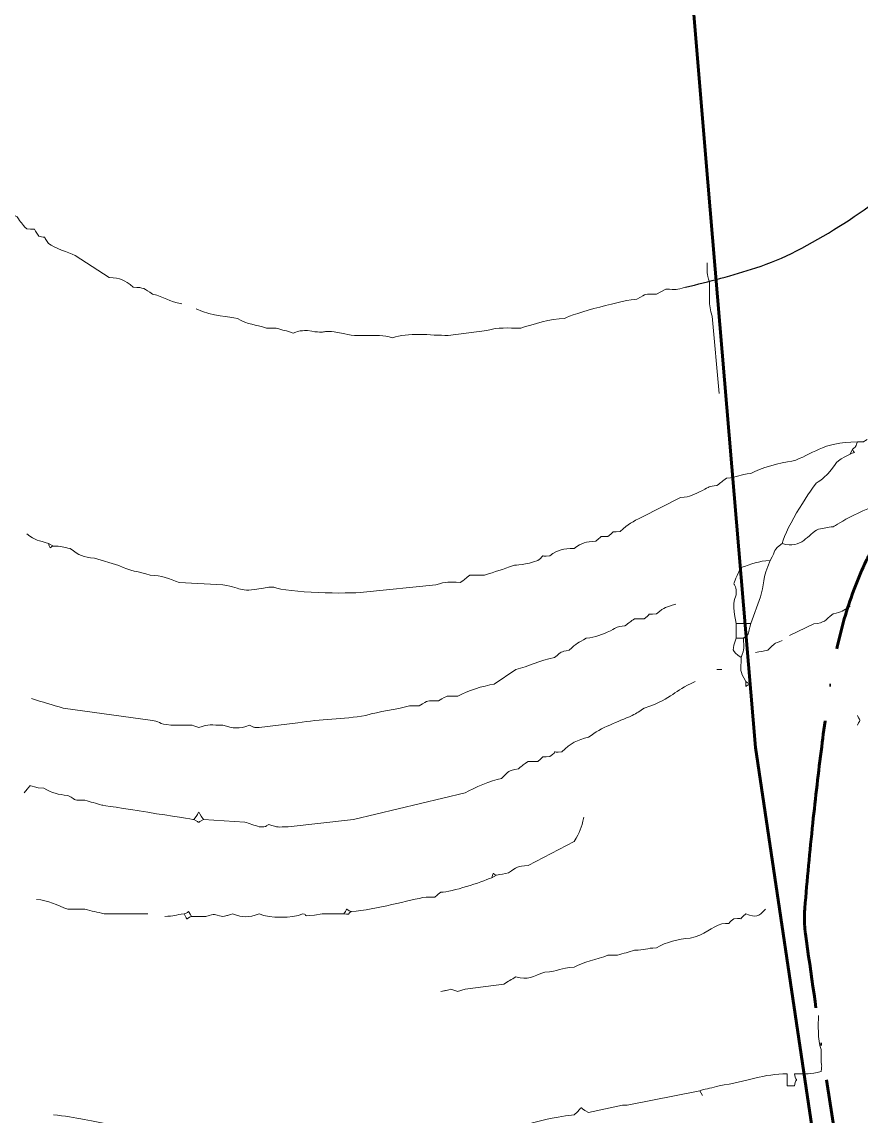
# Model space of a CAD drawing. Header units: centimetres. Extents: x -1591 to 2988, y -2086 to 1278.
# Drawn here: x 2127.1 to 2266.6, y -1050.8 to -868.9 of the extents above; entities that cross this region are included whole.
import ezdxf

# ---------------------------------------------------------------- set-up
doc = ezdxf.new("R2010")
doc.units = ezdxf.units.CM
doc.header["$MEASUREMENT"] = 0
doc.linetypes.add('ACAD_ISO04W100', pattern=[30, 24, -3, 0, -3])
doc.layers.add('layer 1', color=7, linetype='Continuous')
doc.layers.add('Lines', color=10, linetype='Continuous')

msp = doc.modelspace()

# ---------------------------------------------------------------- linework, layer by layer
at = {"layer": 'layer 1', "lineweight": 30}
msp.add_lwpolyline([(2237.388, -912.995, 0.0242041), (2249.095, -909.798, 0.0403104), (2255.826, -906.988, 0.0431126), (2269.554, -898.338, -0.0835723), (2277.01, -894.44, -0.0180202), (2288.204, -891.235, -0.0094333), (2309.887, -886.296, -0.0036583), (2326.077, -883.051, -0.0326669), (2327.913, -882.82, -0.0192048), (2329.292, -882.79, -0.0011839), (2351.651, -883.222, -0.0047778), (2358.782, -883.445, -0.0027058), (2371.365, -884.027)], format="xyb", dxfattribs=at)
at = {"layer": 'layer 1', "lineweight": 20}
for points, knots in [([(2153.702, -915.811), (2151.581, -915.41), (2150.79, -914.605), (2148.874, -914.202), (2148.874, -914.202), (2147.472, -913.172), (2147.444, -913.132), (2145.655, -912.995), (2145.655, -912.995), (2144.16, -911.814), (2143.551, -911.533), (2141.632, -911.385), (2141.632, -911.385), (2141.632, -911.385), (2135.999, -907.764), (2135.999, -907.764), (2135.999, -907.764), (2134.866, -907.197), (2132.595, -906.565), (2131.573, -905.753), (2131.573, -905.753), (2130.371, -904.095), (2131.469, -905.014), (2129.964, -904.546), (2129.964, -904.546), (2128.724, -902.892), (2129.972, -903.542), (2127.952, -903.339), (2127.952, -903.339), (2127.081, -902.393), (2127.002, -902.303), (2126.343, -901.327), (2126.343, -901.327), (2124.437, -900.399), (2123.658, -899.687), (2121.917, -898.511), (2121.917, -898.511), (2121.917, -898.511), (2116.687, -893.683), (2116.687, -893.683), (2116.687, -893.683), (2114.071, -891.524), (2110.32, -889.04), (2108.238, -885.636)], [0, 0, 0, 0, 0.0833333, 0.0833333, 0.0833333, 0.0833333, 0.1666667, 0.1666667, 0.1666667, 0.1666667, 0.25, 0.25, 0.25, 0.25, 0.3333333, 0.3333333, 0.3333333, 0.3333333, 0.4166667, 0.4166667, 0.4166667, 0.4166667, 0.5, 0.5, 0.5, 0.5, 0.5833333, 0.5833333, 0.5833333, 0.5833333, 0.6666667, 0.6666667, 0.6666667, 0.6666667, 0.75, 0.75, 0.75, 0.75, 0.8333333, 0.8333333, 0.8333333, 0.8333333, 1, 1, 1, 1]), ([(2243.021, -930.698), (2243.021, -930.698), (2241.814, -917.823), (2241.814, -917.823), (2241.814, -917.823), (2241.194, -915.912), (2241.411, -914.323), (2241.411, -912.19), (2241.411, -912.19), (2240.895, -910.599), (2241.009, -910.724), (2241.009, -908.971)], [0, 0, 0, 0, 0.25, 0.25, 0.25, 0.25, 0.5, 0.5, 0.5, 0.5, 1, 1, 1, 1]), ([(2156.116, -916.616), (2158.932, -917.954), (2161.581, -917.8), (2162.956, -918.225), (2162.956, -918.225), (2164.761, -919.267), (2165.872, -919.215), (2167.784, -919.835), (2167.784, -919.835), (2167.784, -919.835), (2169.393, -919.835), (2169.393, -919.835), (2169.393, -919.835), (2170.597, -920.225), (2171.034, -920.183), (2172.209, -920.639), (2172.209, -920.639), (2173.63, -920.179), (2173.041, -920.271), (2174.623, -920.237), (2174.623, -920.237), (2178.593, -920.885), (2176.252, -919.961), (2180.256, -920.639), (2180.256, -920.639), (2183.122, -921.568), (2185.839, -920.515), (2188.705, -921.444), (2188.705, -921.444), (2191.238, -920.461), (2195.093, -921.042), (2197.959, -921.042), (2197.959, -921.042), (2197.959, -921.042), (2204.396, -920.237), (2204.396, -920.237), (2204.396, -920.237), (2206.307, -919.617), (2207.895, -919.835), (2210.029, -919.835), (2210.029, -919.835), (2212.05, -919.179), (2215.059, -918.273), (2217.271, -918.225), (2217.271, -918.225), (2218.691, -917.406), (2227.512, -915.046), (2229.341, -915.007), (2229.341, -915.007), (2231.12, -913.98), (2230.41, -914.202), (2232.56, -914.202), (2232.56, -914.202), (2232.56, -914.202), (2234.132, -913.326), (2234.132, -913.326), (2234.132, -913.326), (2235.921, -913.397), (2235.797, -913.511), (2237.388, -912.995)], [0, 0, 0, 0, 0.0625, 0.0625, 0.0625, 0.0625, 0.125, 0.125, 0.125, 0.125, 0.1875, 0.1875, 0.1875, 0.1875, 0.25, 0.25, 0.25, 0.25, 0.3125, 0.3125, 0.3125, 0.3125, 0.375, 0.375, 0.375, 0.375, 0.4375, 0.4375, 0.4375, 0.4375, 0.5, 0.5, 0.5, 0.5, 0.5625, 0.5625, 0.5625, 0.5625, 0.625, 0.625, 0.625, 0.625, 0.6875, 0.6875, 0.6875, 0.6875, 0.75, 0.75, 0.75, 0.75, 0.8125, 0.8125, 0.8125, 0.8125, 0.875, 0.875, 0.875, 0.875, 1, 1, 1, 1]), ([(2127.952, -954.033), (2129.498, -955.168), (2129.866, -955.052), (2131.573, -955.642), (2131.573, -955.642), (2131.573, -955.642), (2132.378, -956.045), (2132.378, -956.045), (2132.378, -956.045), (2133.632, -956.072), (2134.061, -956.233), (2135.194, -956.447), (2135.194, -956.447), (2136.69, -957.627), (2137.299, -957.909), (2139.218, -958.056), (2139.218, -958.056), (2139.218, -958.056), (2143.241, -959.263), (2143.241, -959.263), (2143.241, -959.263), (2145.205, -960.271), (2146.431, -960.211), (2148.472, -960.873), (2148.472, -960.873), (2150.435, -960.916), (2151.569, -961.481), (2153.3, -962.08), (2153.3, -962.08), (2153.3, -962.08), (2160.542, -962.482), (2160.542, -962.482), (2160.542, -962.482), (2164.218, -963.063), (2162.956, -963.894), (2168.186, -962.884), (2168.186, -962.884), (2168.186, -962.884), (2168.991, -962.884), (2168.991, -962.884), (2168.991, -962.884), (2171.268, -963.768), (2181.478, -964.068), (2183.877, -963.689), (2183.877, -963.689), (2183.877, -963.689), (2195.947, -962.482), (2195.947, -962.482), (2195.947, -962.482), (2197.681, -961.92), (2198.074, -962.08), (2199.971, -962.08), (2199.971, -962.08), (2200.732, -961.592), (2200.851, -961.461), (2201.58, -960.873), (2201.58, -960.873), (2201.58, -960.873), (2203.994, -960.873), (2203.994, -960.873), (2203.994, -960.873), (2205.788, -960.291), (2207.023, -959.985), (2208.822, -959.263), (2208.822, -959.263), (2209.088, -959.212), (2211.001, -959.161), (2212.845, -958.459), (2212.845, -958.459), (2214.487, -957.263), (2212.762, -957.861), (2214.857, -957.654), (2214.857, -957.654), (2216.316, -956.615), (2217.015, -956.488), (2218.88, -956.447), (2218.88, -956.447), (2220.255, -955.468), (2220.761, -955.374), (2222.501, -955.24), (2222.501, -955.24), (2224.143, -954.044), (2222.418, -954.642), (2224.513, -954.435), (2224.513, -954.435), (2226.155, -953.239), (2224.43, -953.837), (2226.525, -953.631), (2226.525, -953.631), (2227.965, -952.301), (2228.549, -952.071), (2230.146, -951.217), (2230.146, -951.217), (2230.146, -951.217), (2236.583, -947.998), (2236.583, -947.998), (2236.583, -947.998), (2238.262, -947.869), (2238.769, -947.458), (2240.204, -946.791), (2240.204, -946.791), (2241.468, -946.142), (2241.161, -946.13), (2242.618, -945.986), (2242.618, -945.986), (2243.341, -945.415), (2243.492, -945.271), (2244.228, -944.779), (2244.228, -944.779), (2246.062, -944.638), (2246.416, -944.115), (2248.251, -943.975), (2248.251, -943.975), (2249.77, -943.098), (2253.288, -942.101), (2255.091, -941.963), (2255.091, -941.963), (2258.572, -940.855), (2259.983, -938.744), (2265.954, -938.744), (2265.954, -938.744), (2267.389, -938.744), (2266.635, -938.788), (2267.563, -938.342)], [0, 0, 0, 0, 0.03125, 0.03125, 0.03125, 0.03125, 0.0625, 0.0625, 0.0625, 0.0625, 0.09375, 0.09375, 0.09375, 0.09375, 0.125, 0.125, 0.125, 0.125, 0.15625, 0.15625, 0.15625, 0.15625, 0.1875, 0.1875, 0.1875, 0.1875, 0.21875, 0.21875, 0.21875, 0.21875, 0.25, 0.25, 0.25, 0.25, 0.28125, 0.28125, 0.28125, 0.28125, 0.3125, 0.3125, 0.3125, 0.3125, 0.34375, 0.34375, 0.34375, 0.34375, 0.375, 0.375, 0.375, 0.375, 0.40625, 0.40625, 0.40625, 0.40625, 0.4375, 0.4375, 0.4375, 0.4375, 0.46875, 0.46875, 0.46875, 0.46875, 0.5, 0.5, 0.5, 0.5, 0.53125, 0.53125, 0.53125, 0.53125, 0.5625, 0.5625, 0.5625, 0.5625, 0.59375, 0.59375, 0.59375, 0.59375, 0.625, 0.625, 0.625, 0.625, 0.65625, 0.65625, 0.65625, 0.65625, 0.6875, 0.6875, 0.6875, 0.6875, 0.71875, 0.71875, 0.71875, 0.71875, 0.75, 0.75, 0.75, 0.75, 0.78125, 0.78125, 0.78125, 0.78125, 0.8125, 0.8125, 0.8125, 0.8125, 0.84375, 0.84375, 0.84375, 0.84375, 0.875, 0.875, 0.875, 0.875, 0.90625, 0.90625, 0.90625, 0.90625, 0.9375, 0.9375, 0.9375, 0.9375, 1, 1, 1, 1]), ([(2265.149, -939.951), (2265.149, -939.951), (2264.747, -940.756), (2264.747, -940.756), (2264.747, -940.756), (2265.938, -940.306), (2265.331, -940.697), (2265.149, -939.951), (2265.149, -939.951), (2265.676, -939.522), (2265.566, -939.813), (2265.954, -938.744)], [0, 0, 0, 0, 0.25, 0.25, 0.25, 0.25, 0.5, 0.5, 0.5, 0.5, 1, 1, 1, 1]), ([(2251.47, -958.459), (2250.183, -961.273), (2250.436, -962.633), (2249.86, -964.494), (2249.86, -964.494), (2249.86, -964.494), (2248.251, -968.92), (2248.251, -968.92), (2248.251, -968.92), (2248.251, -968.92), (2245.837, -968.92), (2245.837, -968.92), (2245.837, -968.92), (2244.875, -964.334), (2245.849, -965.179), (2245.837, -963.689), (2245.837, -963.689), (2245.819, -961.409), (2244.61, -963.842), (2246.579, -959.634), (2246.579, -959.634), (2248.372, -959.067), (2249.506, -958.502), (2251.47, -958.459), (2251.47, -958.459), (2252.558, -956.572), (2251.785, -956.794), (2253.481, -955.642), (2253.481, -955.642), (2253.997, -952.913), (2258.723, -945.997), (2259.114, -945.584), (2259.114, -945.584), (2260.094, -944.928), (2260.183, -944.845), (2261.126, -943.975), (2261.126, -943.975), (2262.717, -942.122), (2261.981, -942.071), (2264.747, -940.756)], [0, 0, 0, 0, 0.0909091, 0.0909091, 0.0909091, 0.0909091, 0.1818182, 0.1818182, 0.1818182, 0.1818182, 0.2727273, 0.2727273, 0.2727273, 0.2727273, 0.3636364, 0.3636364, 0.3636364, 0.3636364, 0.4545455, 0.4545455, 0.4545455, 0.4545455, 0.5454545, 0.5454545, 0.5454545, 0.5454546, 0.6363636, 0.6363636, 0.6363636, 0.6363636, 0.7272727, 0.7272727, 0.7272727, 0.7272727, 0.8181818, 0.8181818, 0.8181818, 0.8181818, 1, 1, 1, 1]), ([(2253.481, -955.642), (2256.717, -956.65), (2257.725, -954.007), (2259.516, -953.228), (2259.516, -953.228), (2260.411, -953.059), (2260.975, -952.899), (2261.93, -952.826), (2261.93, -952.826), (2262.49, -952.648), (2267.003, -949.216), (2272.391, -948.803), (2272.391, -948.803), (2275.21, -948.525), (2274.226, -947.086), (2277.219, -946.791)], [0, 0, 0, 0, 0.2, 0.2, 0.2, 0.2, 0.4, 0.4, 0.4, 0.4, 0.6, 0.6, 0.6, 0.6, 1, 1, 1, 1]), ([(2128.757, -981.392), (2130.518, -982.001), (2132.238, -982.434), (2133.987, -983.001), (2133.987, -983.001), (2133.987, -983.001), (2148.874, -985.013), (2148.874, -985.013), (2148.874, -985.013), (2150.513, -985.289), (2149.725, -985.818), (2152.897, -985.818), (2152.897, -985.818), (2152.897, -985.818), (2153.702, -985.818), (2153.702, -985.818), (2153.702, -985.818), (2155.401, -985.818), (2155.041, -985.647), (2156.518, -986.22), (2156.518, -986.22), (2158.136, -985.592), (2158.718, -985.818), (2160.542, -985.818), (2160.542, -985.818), (2162.277, -986.38), (2163.232, -986.491), (2164.967, -985.818), (2164.967, -985.818), (2166.13, -986.318), (2165.113, -986.105), (2166.577, -986.22), (2166.577, -986.22), (2166.577, -986.22), (2173.014, -985.415), (2173.014, -985.415), (2173.014, -985.415), (2176.72, -984.788), (2180.536, -984.842), (2184.279, -984.208), (2184.279, -984.208), (2186.564, -983.468), (2189.237, -983.339), (2191.522, -982.599), (2191.522, -982.599), (2191.522, -982.599), (2193.131, -982.599), (2193.131, -982.599), (2193.131, -982.599), (2194.909, -981.572), (2194.199, -981.794), (2196.35, -981.794), (2196.35, -981.794), (2198.128, -980.768), (2197.418, -980.99), (2199.568, -980.99), (2199.568, -980.99), (2201.197, -980.049), (2203.722, -979.333), (2205.603, -978.978), (2205.603, -978.978), (2205.603, -978.978), (2209.224, -976.564), (2209.224, -976.564), (2209.224, -976.564), (2211.385, -976.108), (2213.001, -975.055), (2215.662, -974.552), (2215.662, -974.552), (2216.979, -973.512), (2216.432, -973.691), (2218.076, -973.345), (2218.076, -973.345), (2219.384, -972.137), (2219.508, -972.162), (2220.892, -971.334), (2220.892, -971.334), (2222.577, -971.204), (2223.475, -970.796), (2224.915, -970.127), (2224.915, -970.127), (2226.179, -969.478), (2225.872, -969.465), (2227.329, -969.322), (2227.329, -969.322), (2228.053, -968.75), (2228.203, -968.607), (2228.939, -968.115), (2228.939, -968.115), (2228.939, -968.115), (2230.548, -968.115), (2230.548, -968.115), (2230.548, -968.115), (2232.19, -966.919), (2230.465, -967.517), (2232.56, -967.31), (2232.56, -967.31), (2234.181, -966.03), (2233.972, -966.326), (2235.778, -965.701)], [0, 0, 0, 0, 0.0384615, 0.0384615, 0.0384615, 0.0384615, 0.0769231, 0.0769231, 0.0769231, 0.0769231, 0.1153846, 0.1153846, 0.1153846, 0.1153846, 0.1538462, 0.1538462, 0.1538462, 0.1538462, 0.1923077, 0.1923077, 0.1923077, 0.1923077, 0.2307692, 0.2307692, 0.2307692, 0.2307692, 0.2692308, 0.2692308, 0.2692308, 0.2692308, 0.3076923, 0.3076923, 0.3076923, 0.3076923, 0.3461538, 0.3461538, 0.3461538, 0.3461539, 0.3846154, 0.3846154, 0.3846154, 0.3846154, 0.4230769, 0.4230769, 0.4230769, 0.4230769, 0.4615385, 0.4615385, 0.4615385, 0.4615385, 0.5, 0.5, 0.5, 0.5, 0.5384615, 0.5384615, 0.5384615, 0.5384615, 0.5769231, 0.5769231, 0.5769231, 0.5769231, 0.6153846, 0.6153846, 0.6153846, 0.6153846, 0.6538462, 0.6538462, 0.6538462, 0.6538462, 0.6923077, 0.6923077, 0.6923077, 0.6923077, 0.7307692, 0.7307692, 0.7307692, 0.7307692, 0.7692308, 0.7692308, 0.7692308, 0.7692308, 0.8076923, 0.8076923, 0.8076923, 0.8076923, 0.8461538, 0.8461538, 0.8461538, 0.8461539, 0.8846154, 0.8846154, 0.8846154, 0.8846154, 0.9230769, 0.9230769, 0.9230769, 0.9230769, 1, 1, 1, 1]), ([(2254.688, -970.931), (2254.688, -970.931), (2258.746, -968.988), (2258.746, -968.988), (2258.746, -968.988), (2260.583, -968.735), (2260.441, -968.518), (2261.93, -967.31), (2261.93, -967.31), (2263.398, -967.001), (2263.473, -966.784), (2264.747, -966.103)], [0, 0, 0, 0, 0.25, 0.25, 0.25, 0.25, 0.5, 0.5, 0.5, 0.5, 1, 1, 1, 1]), ([(2248.251, -968.92), (2247.613, -970.886), (2248.306, -970.249), (2247.044, -971.334), (2247.044, -971.334), (2247.044, -971.334), (2245.837, -971.334), (2245.837, -971.334), (2245.837, -971.334), (2245.837, -971.334), (2245.837, -968.92), (2245.837, -968.92)], [0, 0, 0, 0, 0.25, 0.25, 0.25, 0.25, 0.5, 0.5, 0.5, 0.5, 1, 1, 1, 1]), ([(2247.446, -978.576), (2247.446, -978.576), (2247.446, -979.38), (2247.446, -979.38), (2247.446, -979.38), (2248.287, -978.745), (2248.287, -979.21), (2247.446, -978.576), (2247.446, -978.576), (2246.308, -976.604), (2246.642, -976.903), (2246.642, -974.552), (2246.642, -974.552), (2244.926, -973.388), (2245.173, -973.379), (2245.837, -971.334)], [0, 0, 0, 0, 0.2, 0.2, 0.2, 0.2, 0.4, 0.4, 0.4, 0.4, 0.6, 0.6, 0.6, 0.6, 1, 1, 1, 1]), ([(2249.056, -973.748), (2249.848, -973.594), (2250.274, -973.498), (2251.067, -973.345), (2251.067, -973.345), (2252.471, -972.049), (2251.861, -972.421), (2253.481, -971.736)], [0, 0, 0, 0, 0.3333333, 0.3333333, 0.3333333, 0.3333333, 1, 1, 1, 1]), ([(2127.55, -997.083), (2129.1, -995.066), (2127.761, -996.213), (2130.769, -996.278), (2130.769, -996.278), (2132.175, -997.09), (2133.104, -997.355), (2134.792, -997.485), (2134.792, -997.485), (2136.486, -998.463), (2135.591, -998.246), (2137.608, -998.29), (2137.608, -998.29), (2138.61, -998.614), (2139.423, -998.77), (2140.425, -999.095), (2140.425, -999.095), (2140.425, -999.095), (2155.714, -1001.509), (2155.714, -1001.509), (2155.714, -1001.509), (2156.957, -1000.031), (2156.043, -999.767), (2157.323, -1001.509), (2157.323, -1001.509), (2157.323, -1001.509), (2164.163, -1001.911), (2164.163, -1001.911), (2164.163, -1001.911), (2164.968, -1002.19), (2165.771, -1002.437), (2166.577, -1002.716), (2166.577, -1002.716), (2168.13, -1002.716), (2167.366, -1002.638), (2168.186, -1002.313), (2168.186, -1002.313), (2169.726, -1002.911), (2169.663, -1002.716), (2171.405, -1002.716), (2171.405, -1002.716), (2171.405, -1002.716), (2182.268, -1001.509), (2182.268, -1001.509), (2182.268, -1001.509), (2182.268, -1001.509), (2200.775, -997.083), (2200.775, -997.083), (2200.775, -997.083), (2202.326, -996.188), (2205.061, -995.037), (2206.81, -994.669), (2206.81, -994.669), (2208.258, -993.332), (2207.758, -993.453), (2209.627, -993.06), (2209.627, -993.06), (2210.35, -992.488), (2210.5, -992.344), (2211.236, -991.853), (2211.236, -991.853), (2211.236, -991.853), (2212.845, -991.853), (2212.845, -991.853), (2212.845, -991.853), (2214.487, -990.656), (2212.762, -991.255), (2214.857, -991.048), (2214.857, -991.048), (2216.499, -989.852), (2214.774, -990.45), (2216.869, -990.243), (2216.869, -990.243), (2218.398, -988.832), (2219.344, -988.24), (2221.294, -987.829), (2221.294, -987.829), (2223.521, -986.071), (2226.067, -985.357), (2228.536, -984.208), (2228.536, -984.208), (2229.308, -983.803), (2229.808, -983.485), (2230.548, -983.001), (2230.548, -983.001), (2235.714, -981.181), (2235.171, -980.193), (2238.997, -978.576)], [0, 0, 0, 0, 0.0434783, 0.0434783, 0.0434783, 0.0434783, 0.0869565, 0.0869565, 0.0869565, 0.0869565, 0.1304348, 0.1304348, 0.1304348, 0.1304348, 0.173913, 0.173913, 0.173913, 0.1739131, 0.2173913, 0.2173913, 0.2173913, 0.2173913, 0.2608696, 0.2608696, 0.2608696, 0.2608696, 0.3043478, 0.3043478, 0.3043478, 0.3043478, 0.3478261, 0.3478261, 0.3478261, 0.3478261, 0.3913043, 0.3913043, 0.3913043, 0.3913044, 0.4347826, 0.4347826, 0.4347826, 0.4347826, 0.4782609, 0.4782609, 0.4782609, 0.4782609, 0.5217391, 0.5217391, 0.5217391, 0.5217391, 0.5652174, 0.5652174, 0.5652174, 0.5652174, 0.6086957, 0.6086957, 0.6086957, 0.6086957, 0.6521739, 0.6521739, 0.6521739, 0.6521739, 0.6956522, 0.6956522, 0.6956522, 0.6956522, 0.7391304, 0.7391304, 0.7391304, 0.7391304, 0.7826087, 0.7826087, 0.7826087, 0.7826087, 0.826087, 0.826087, 0.826087, 0.826087, 0.8695652, 0.8695652, 0.8695652, 0.8695652, 0.9130435, 0.9130435, 0.9130435, 0.9130435, 1, 1, 1, 1]), ([(2206.006, -1010.762), (2206.006, -1010.762), (2205.201, -1011.165), (2205.201, -1011.165), (2205.201, -1011.165), (2205.651, -1009.973), (2205.26, -1010.58), (2206.006, -1010.762), (2206.006, -1010.762), (2206.799, -1010.609), (2207.224, -1010.513), (2208.017, -1010.36), (2208.017, -1010.36), (2209.419, -1009.331), (2209.448, -1009.29), (2211.236, -1009.153), (2211.236, -1009.153), (2211.236, -1009.153), (2218.88, -1005.13), (2218.88, -1005.13), (2218.88, -1005.13), (2219.844, -1003.52), (2220.135, -1002.983), (2220.49, -1001.106)], [0, 0, 0, 0, 0.1428571, 0.1428571, 0.1428571, 0.1428572, 0.2857143, 0.2857143, 0.2857143, 0.2857143, 0.4285714, 0.4285714, 0.4285714, 0.4285714, 0.5714286, 0.5714286, 0.5714286, 0.5714286, 0.7142857, 0.7142857, 0.7142857, 0.7142857, 1, 1, 1, 1]), ([(2150.886, -1017.602), (2152.476, -1017.567), (2152.621, -1017.314), (2154.104, -1017.2), (2154.104, -1017.2), (2155.232, -1016.833), (2154.525, -1016.325), (2155.311, -1017.602), (2155.311, -1017.602), (2155.311, -1017.602), (2157.725, -1017.602), (2157.725, -1017.602), (2157.725, -1017.602), (2159.401, -1017.095), (2158.834, -1017.279), (2160.542, -1017.602), (2160.542, -1017.602), (2161.406, -1017.421), (2161.234, -1017.504), (2162.151, -1017.2), (2162.151, -1017.2), (2164.03, -1017.809), (2164.697, -1017.809), (2166.577, -1017.2), (2166.577, -1017.2), (2168.447, -1017.926), (2171.948, -1017.926), (2173.819, -1017.2), (2173.819, -1017.2), (2174.929, -1017.186), (2172.923, -1017.864), (2177.037, -1017.2), (2177.037, -1017.2), (2177.037, -1017.2), (2180.658, -1017.2), (2180.658, -1017.2), (2180.658, -1017.2), (2181.444, -1015.922), (2180.737, -1016.431), (2181.865, -1016.798), (2181.865, -1016.798), (2186.048, -1016.469), (2191.49, -1014.865), (2194.338, -1014.383), (2194.338, -1014.383), (2196.499, -1014.336), (2195.204, -1014.681), (2196.752, -1013.579), (2196.752, -1013.579), (2198.725, -1013.536), (2203.353, -1011.922), (2205.201, -1011.165)], [0, 0, 0, 0, 0.0714286, 0.0714286, 0.0714286, 0.0714286, 0.1428571, 0.1428571, 0.1428571, 0.1428572, 0.2142857, 0.2142857, 0.2142857, 0.2142857, 0.2857143, 0.2857143, 0.2857143, 0.2857143, 0.3571429, 0.3571429, 0.3571429, 0.3571429, 0.4285714, 0.4285714, 0.4285714, 0.4285714, 0.5, 0.5, 0.5, 0.5, 0.5714286, 0.5714286, 0.5714286, 0.5714286, 0.6428571, 0.6428571, 0.6428571, 0.6428572, 0.7142857, 0.7142857, 0.7142857, 0.7142857, 0.7857143, 0.7857143, 0.7857143, 0.7857143, 0.8571429, 0.8571429, 0.8571429, 0.8571429, 1, 1, 1, 1]), ([(2148.069, -1017.2), (2148.069, -1017.2), (2140.827, -1017.2), (2140.827, -1017.2), (2140.827, -1017.2), (2139.577, -1016.795), (2138.858, -1016.8), (2137.608, -1016.395), (2137.608, -1016.395), (2137.608, -1016.395), (2134.792, -1016.395), (2134.792, -1016.395), (2134.792, -1016.395), (2132.974, -1015.766), (2131.526, -1014.937), (2129.562, -1014.786)], [0, 0, 0, 0, 0.2, 0.2, 0.2, 0.2, 0.4, 0.4, 0.4, 0.4, 0.6, 0.6, 0.6, 0.6, 1, 1, 1, 1]), ([(2196.752, -1030.075), (2197.606, -1029.896), (2197.416, -1030.012), (2198.361, -1029.672), (2198.361, -1029.672), (2200.098, -1030.198), (2199.038, -1030.198), (2200.775, -1029.672), (2200.775, -1029.672), (2200.775, -1029.672), (2207.213, -1028.868), (2207.213, -1028.868), (2207.213, -1028.868), (2207.939, -1028.381), (2208.474, -1028.062), (2209.224, -1027.661), (2209.224, -1027.661), (2211.215, -1028.263), (2212.034, -1027.554), (2214.052, -1026.856), (2214.052, -1026.856), (2216.332, -1026.806), (2216.6, -1026.101), (2218.88, -1026.051), (2218.88, -1026.051), (2220.365, -1025.194), (2222.677, -1024.776), (2224.513, -1024.04), (2224.513, -1024.04), (2224.513, -1024.04), (2226.122, -1024.04), (2226.122, -1024.04), (2226.122, -1024.04), (2227.123, -1023.715), (2227.937, -1023.559), (2228.939, -1023.235), (2228.939, -1023.235), (2230.625, -1023.198), (2230.873, -1022.869), (2232.56, -1022.833), (2232.56, -1022.833), (2234.277, -1021.841), (2236.137, -1021.381), (2238.192, -1021.223), (2238.192, -1021.223), (2240.487, -1020.732), (2241.865, -1019.292), (2243.423, -1018.809), (2243.423, -1018.809), (2245.522, -1018.644), (2243.819, -1019.155), (2245.435, -1018.005), (2245.435, -1018.005), (2247.534, -1017.839), (2245.831, -1018.35), (2247.446, -1017.2), (2247.446, -1017.2), (2249.164, -1017.719), (2249.519, -1017.77), (2250.665, -1016.395)], [0, 0, 0, 0, 0.0625, 0.0625, 0.0625, 0.0625, 0.125, 0.125, 0.125, 0.125, 0.1875, 0.1875, 0.1875, 0.1875, 0.25, 0.25, 0.25, 0.25, 0.3125, 0.3125, 0.3125, 0.3125, 0.375, 0.375, 0.375, 0.375, 0.4375, 0.4375, 0.4375, 0.4375, 0.5, 0.5, 0.5, 0.5, 0.5625, 0.5625, 0.5625, 0.5625, 0.625, 0.625, 0.625, 0.625, 0.6875, 0.6875, 0.6875, 0.6875, 0.75, 0.75, 0.75, 0.75, 0.8125, 0.8125, 0.8125, 0.8125, 0.875, 0.875, 0.875, 0.875, 1, 1, 1, 1]), ([(2132.378, -1050.594), (2136.066, -1050.883), (2139.175, -1051.751), (2142.034, -1052.203), (2142.034, -1052.203), (2142.034, -1052.203), (2151.288, -1053.008), (2151.288, -1053.008), (2151.288, -1053.008), (2152.708, -1053.468), (2152.12, -1053.376), (2153.702, -1053.41), (2153.702, -1053.41), (2155.439, -1053.935), (2154.379, -1053.935), (2156.116, -1053.41), (2156.116, -1053.41), (2157.939, -1053.41), (2158.521, -1053.184), (2160.139, -1053.812), (2160.139, -1053.812), (2161.961, -1053.351), (2160.358, -1053.369), (2162.151, -1053.812), (2162.151, -1053.812), (2163.678, -1053.434), (2169.65, -1053.534), (2171.405, -1054.215), (2171.405, -1054.215), (2172.689, -1053.705), (2171.789, -1053.848), (2173.416, -1053.812), (2173.416, -1053.812), (2175.152, -1054.375), (2174.926, -1054.476), (2176.635, -1053.812), (2176.635, -1053.812), (2177.624, -1054.168), (2177.325, -1054.037), (2178.244, -1054.215), (2178.244, -1054.215), (2179.665, -1053.754), (2179.076, -1053.847), (2180.658, -1053.812), (2180.658, -1053.812), (2184.809, -1054.489), (2182.775, -1053.717), (2184.279, -1053.812), (2184.279, -1053.812), (2185.77, -1054.296), (2185.431, -1054.215), (2187.096, -1054.215), (2187.096, -1054.215), (2192.984, -1053.284), (2198.621, -1054.196), (2203.592, -1053.41), (2203.592, -1053.41), (2203.592, -1053.41), (2209.627, -1052.605), (2209.627, -1052.605), (2209.627, -1052.605), (2211.513, -1051.952), (2216.872, -1050.637), (2218.88, -1050.594), (2218.88, -1050.594), (2220.886, -1048.94), (2219.189, -1049.184), (2221.294, -1050.191), (2221.294, -1050.191), (2221.294, -1050.191), (2226.927, -1048.984), (2226.927, -1048.984), (2226.927, -1048.984), (2226.927, -1048.984), (2227.732, -1048.984), (2227.732, -1048.984), (2227.732, -1048.984), (2227.732, -1048.984), (2239.802, -1046.57), (2239.802, -1046.57), (2239.802, -1046.57), (2241.051, -1046.165), (2241.771, -1046.171), (2243.021, -1045.766), (2243.021, -1045.766), (2247.494, -1045.008), (2250.584, -1043.754), (2254.286, -1043.754), (2254.286, -1043.754), (2254.286, -1043.754), (2254.286, -1045.766), (2254.286, -1045.766), (2254.286, -1045.766), (2254.286, -1045.766), (2255.493, -1045.766), (2255.493, -1045.766), (2255.493, -1045.766), (2255.961, -1043.913), (2255.961, -1045.607), (2255.493, -1043.754), (2255.493, -1043.754), (2257.453, -1043.754), (2258.13, -1043.931), (2259.919, -1043.352), (2259.919, -1043.352), (2260.119, -1042.065), (2259.994, -1042.384), (2259.919, -1041.742), (2259.919, -1041.742), (2259.919, -1041.742), (2259.919, -1039.731), (2259.919, -1039.731), (2259.919, -1039.731), (2259.361, -1038.011), (2259.424, -1035.537), (2259.516, -1034.098)], [0, 0, 0, 0, 0.0333333, 0.0333333, 0.0333333, 0.0333333, 0.0666667, 0.0666667, 0.0666667, 0.0666667, 0.1, 0.1, 0.1, 0.1, 0.1333333, 0.1333333, 0.1333333, 0.1333333, 0.1666667, 0.1666667, 0.1666667, 0.1666667, 0.2, 0.2, 0.2, 0.2, 0.2333333, 0.2333333, 0.2333333, 0.2333333, 0.2666667, 0.2666667, 0.2666667, 0.2666667, 0.3, 0.3, 0.3, 0.3, 0.3333333, 0.3333333, 0.3333333, 0.3333333, 0.3666667, 0.3666667, 0.3666667, 0.3666667, 0.4, 0.4, 0.4, 0.4, 0.4333333, 0.4333333, 0.4333333, 0.4333333, 0.4666667, 0.4666667, 0.4666667, 0.4666667, 0.5, 0.5, 0.5, 0.5, 0.5333333, 0.5333333, 0.5333333, 0.5333333, 0.5666667, 0.5666667, 0.5666667, 0.5666667, 0.6, 0.6, 0.6, 0.6, 0.6333333, 0.6333333, 0.6333333, 0.6333333, 0.6666667, 0.6666667, 0.6666667, 0.6666667, 0.7, 0.7, 0.7, 0.7, 0.7333333, 0.7333333, 0.7333333, 0.7333333, 0.7666667, 0.7666667, 0.7666667, 0.7666667, 0.8, 0.8, 0.8, 0.8, 0.8333333, 0.8333333, 0.8333333, 0.8333333, 0.8666667, 0.8666667, 0.8666667, 0.8666667, 0.9, 0.9, 0.9, 0.9, 0.9333333, 0.9333333, 0.9333333, 0.9333333, 1, 1, 1, 1])]:
    msp.add_open_spline(points, degree=3, knots=knots, dxfattribs=at)
for points in [[(2132.378, -956.045), (2131.632, -956.227), (2132.023, -956.834), (2131.573, -955.642)], [(2246.642, -974.552), (2247.239, -973.012), (2247.044, -973.076), (2247.044, -971.334)], [(2243.423, -976.564), (2243.423, -976.564), (2242.618, -976.564), (2242.618, -976.564)], [(2265.954, -985.818), (2266.535, -984.609), (2266.535, -985.417), (2265.954, -984.208)], [(2153.702, -985.818), (2153.702, -985.818), (2152.897, -985.818), (2152.897, -985.818)], [(2157.323, -1001.509), (2156.114, -1002.09), (2156.922, -1002.09), (2155.714, -1001.509)], [(2155.311, -1017.602), (2154.183, -1017.968), (2154.89, -1018.477), (2154.104, -1017.2)], [(2181.865, -1016.798), (2181.031, -1017.317), (2182.008, -1017.2), (2180.658, -1017.2)], [(2240.204, -1047.375), (2240.204, -1047.375), (2239.802, -1046.57), (2239.802, -1046.57)], [(2227.732, -1048.984), (2227.732, -1048.984), (2226.927, -1048.984), (2226.927, -1048.984)]]:
    msp.add_open_spline(points, degree=3, dxfattribs=at)
at = {"layer": 'Lines', "color": 2, "lineweight": 60}
for p, q in [((2240.712, -890.964), (2233.275, -800.19)), ((2249.048, -989.525), (2240.712, -890.964)), ((2265.707, -1101.423), (2249.048, -989.525))]:
    msp.add_line(p, q, dxfattribs=at)
at = {"layer": 'Lines', "color": 2, "linetype": 'ACAD_ISO04W100', "lineweight": 60, "ltscale": 2, "flags": 128}
msp.add_lwpolyline([(2268.241, -1620.636, -0.0473979), (2285.377, -1603.938, -0.0804125), (2297.686, -1596.935, -0.0221461), (2316.728, -1590.782, 0.0332396), (2329.328, -1586.401, 0.0119518), (2356.757, -1573.986, 0.0316261), (2366.684, -1568.405, 0.0106622), (2373.47, -1563.796, 0.0037039), (2392.613, -1549.971, 0.0103155), (2410.779, -1536.061, 0.0292409), (2416.784, -1530.659, 0.096762), (2420.415, -1525.2, 0.0334683), (2426.453, -1507.397, 0.0225267), (2428.331, -1498.798, 0.0291448), (2429.09, -1492.035, 0.1095233), (2426.934, -1479.065, 0.1369562), (2420.485, -1470.671, 0.0142794), (2414.769, -1466.635, -0.0101864), (2406.712, -1461.043, -0.007342), (2384.588, -1444.51, -0.0227822), (2377.789, -1438.76, -0.0900094), (2373.979, -1433.682, -0.0843196), (2372.005, -1427.205, -0.0483892), (2371.859, -1422.501, -0.028938), (2372.828, -1414.703, -0.0371611), (2376.152, -1401.988, -0.0540683), (2379.989, -1393.796, -0.0400519), (2385.218, -1386.567, -0.0335161), (2392.66, -1378.941, -0.0421213), (2403.72, -1370.596, 0.038753), (2415.798, -1361.609, 0.0222848), (2423.402, -1354.358, 0.0604493), (2425.735, -1351.25, 0.0798615), (2427.295, -1347.149, 0.0290887), (2429.04, -1335.294, 0.0181392), (2429.709, -1322.354, 0.047515), (2429.315, -1317.413, 0.0293331), (2427.82, -1311.116, 0.0176021), (2424.357, -1300.907, 0.0126682), (2420.65, -1291.824, 0.0269406), (2418.573, -1287.703, 0.0389206), (2413.466, -1280.213, 0.0172309), (2400.124, -1264.712, 0.0040793), (2387.657, -1251.417, 0.0064367), (2379.579, -1243.159, 0.019066), (2360.369, -1225.425, -0.0220633), (2343.859, -1209.999, -0.0060321), (2331.256, -1196.823, -0.0113489), (2324.804, -1189.59, -0.0037075), (2315.3, -1178.267, 0.0024174), (2300.77, -1160.864, 0.0048878), (2294.401, -1153.459, -0.0093461), (2291.104, -1149.557, -0.0546895), (2289.357, -1146.851, -0.0322719), (2287.238, -1141.834, -0.0119872), (2286.288, -1138.882, 0.0060467), (2284.476, -1133.008, 0.0312036), (2274.267, -1106.976, -0.050638), (2268.594, -1090.677, -0.0170539), (2266.482, -1080.243, -0.0045143), (2260.215, -1040.528, -0.0022411), (2257.329, -1020.488, -0.0250624), (2257.169, -1018.684, -0.030396), (2257.225, -1016.223, -0.0052679), (2258.554, -1002.093, -0.0055788), (2260.025, -989.408, -0.0062605), (2261.604, -978.138, -0.034076), (2263.978, -967.511, -0.0385085), (2267.418, -958.506, -0.0318171), (2269.813, -954.179, -0.0228333), (2273.786, -948.552, -0.0352647), (2278.633, -943.145, -0.0466105), (2282.922, -939.704, -0.0556285), (2288.696, -936.757, -0.0521481), (2295.381, -935.003, -0.0260179), (2305.899, -933.944, 0.0219728), (2318.361, -932.791, 0.0055631), (2331.04, -930.909, 0.0046846), (2346.048, -928.367, 0.0251931), (2359.723, -925.2, 0.0290246), (2371.229, -921.182, 0.0628473), (2377.918, -917.356, 0.0585663), (2383.897, -911.65, 0.0505616), (2388.491, -904.799, 0.1036694), (2389.623, -900.905, 0.0014406), (2389.93, -896.737, -0.0011046), (2390.327, -891.301, -0.0051859), (2391.848, -873.555, 0.0392212), (2391.889, -871.197, 0.0269718), (2391.86, -870.946, 0.0008512), (2390.501, -863.052, 0.0012128), (2388.695, -852.817, 0.0052482), (2388.247, -850.457, 0.0513741), (2387.808, -849.039, 0.0075942), (2383.735, -839.885, 0.0147505), (2379.853, -832.112, 0.0261982), (2377.315, -827.927, 0.0683712), (2373.142, -823.302, 0.0506234), (2366.209, -818.568, 0.0064353), (2360.291, -815.45, -0.0050058), (2352.673, -811.463, -0.0041234), (2321.663, -794.505, -0.0155222), (2313.608, -789.679, -0.0317076), (2306.483, -784.439, 0.0206546), (2295.734, -776.161, 0.0133116), (2287.787, -770.86, -0.0105101), (2277.686, -764.203, -0.0281671), (2269.259, -757.662, -0.108411), (2267.589, -755.412, -0.0562654), (2266.845, -753.089, -0.0095222), (2264.292, -738.947, -0.0043697), (2262.314, -725.93, -0.0207906), (2262.036, -723.176, -0.0542254), (2262.267, -718.518, -0.0178248), (2264.986, -704.632, -0.0127486), (2267.178, -696.207, -0.0134491), (2269.672, -688.341, -0.1000092), (2275.964, -677.68, 0.1185946), (2280.956, -668.465, 0.0251366), (2282.906, -659.322, -0.0213324), (2285.121, -648.534, -0.0100478), (2287.32, -640.438, 0.0133287), (2288.939, -634.323, 0.039298), (2289.849, -628.438, 0.0155451), (2290.508, -613.42, 0.0821467), (2288.019, -597.084, -0.106119), (2286.69, -584.304, -0.033215), (2287.915, -577.344, 0.0278131), (2289.467, -569.052, 0.0380871), (2290.301, -553.391, -0.0474699), (2291.207, -540.831, -0.0301545), (2293.814, -529.553, -0.0468862), (2296.587, -522.633, -0.0039128), (2299.491, -517.091, -0.0021424), (2304.916, -507.035, -0.0029044), (2315.948, -487.075, -0.0029558), (2327.016, -467.589, -0.0238289), (2332.852, -458.487, -0.0423921), (2336.784, -453.843, -0.1084446), (2342.774, -450.025, 0.0579429), (2354.544, -444.088, 0.0165756), (2360.809, -439.652, 0.0203029), (2365.644, -435.663, 0.1171845), (2371.239, -427.606, 0.1105443), (2372.827, -417.346, 0.0431328), (2371.534, -408.947, 0.0423828), (2368.782, -400.75, 0.0186078), (2364.015, -390.772, 0.0720519), (2362.332, -388.448, 0.0132199), (2357.125, -383.362, -0.0104841), (2350.525, -376.984, -0.0012392), (2346.93, -373.343, 0.0010976), (2342.872, -369.232, 0.0268446), (2332.017, -359.397, -0.0176424), (2315.234, -344.745, -0.0423681), (2302.302, -330.385, -0.1205315), (2299.569, -324.072, -0.0325436), (2299.039, -318.969, -0.0177069), (2299.01, -309.546, -0.0069197), (2299.524, -298.415, -0.0270226), (2299.849, -295.578, -0.0317193), (2301.074, -290.381, -0.0074862), (2307.966, -268.857, -0.0069698), (2313.454, -253.283, -0.0308176), (2314.959, -249.861, -0.0451209), (2316.585, -247.302, -0.0089156), (2326.147, -235.335, -0.0143963), (2335.916, -224.214, -0.0173153), (2344.609, -215.5, -0.1381179), (2351.917, -211.719, 0.1499389), (2358.589, -208.068, 0.0834774), (2362.34, -202.655, 0.0630029), (2365.023, -194.38, 0.030973), (2365.939, -187.135, 0.038456), (2365.862, -181.25, 0.0488278), (2364.388, -173.482, 0.0938969), (2362.506, -169.797, 0.0407611), (2358.312, -165.214, 0.0120877), (2342.646, -151.359, 0.0108945), (2330.845, -141.853, -0.0147951), (2322.21, -134.785, -0.0422526), (2314.804, -127.16, -0.0482439), (2309.623, -119.42, -0.0647975), (2306.562, -111.39, -0.0515781), (2305.147, -100.703, -0.018872), (2305.22, -92.766, -0.0150215), (2305.986, -82.824, -0.0284294), (2309.243, -63.123, -0.0652662), (2312.245, -54.927, -0.0185546), (2315.711, -48.852, -0.0136031), (2320.96, -40.887, -0.0211413), (2329.862, -29.233, 0.0351732), (2335.018, -22.074, 0.0118911), (2339.946, -13.665, 0.0104147), (2345.139, -3.823, 0.0045856), (2352.404, 11.007, -0.0031654), (2362.867, 32.52, -0.0087001), (2367.489, 41.477, 0.0146212), (2370.177, 46.84, 0.0754241), (2371.417, 51.075, 0.0158673), (2373.551, 71.83, 0.0075807), (2374.465, 88.26, 0.0105284), (2374.694, 100.106, 0.0248873), (2374.066, 112.3, 0.0416438), (2372.726, 119.481, 0.0401492), (2369.935, 127.174, 0.025546), (2364.01, 138.574, 0.0146682), (2357.575, 148.845, -0.0204543), (2353.045, 156.264, -0.0148985), (2350.829, 160.548, 0.014446), (2348.547, 164.969, 0.0607072), (2344.501, 170.557, -0.0423365), (2338.421, 178.337, -0.0400263), (2332.441, 189.316, -0.0515496), (2329.424, 198.554, -0.0236704), (2327.742, 208.633, -0.0214167), (2326.893, 219.894, -0.0057087), (2326.515, 237.936, -0.0090045), (2326.612, 249.377, -0.0054068), (2327.107, 262.633, -0.0070233), (2327.741, 272.825, -0.0134176), (2328.814, 283.196, -0.0153396), (2330.271, 292.2, -0.0178074), (2331.319, 296.739, -0.0043229), (2336.457, 315.224, -0.015118), (2341.359, 330.53, -0.0206576), (2345.739, 341.448, -0.0812986), (2352.095, 351.042, -0.064769), (2363.171, 360.261, -0.01821), (2370.904, 364.776, -0.0394142), (2374.698, 366.439, -0.0162802), (2382.394, 368.835, -0.0092973), (2396.066, 372.335, -0.0106329), (2421.303, 377.736, -0.0110321), (2445.83, 381.882, -0.0166473), (2474.056, 385.06, -0.0219454), (2495.594, 385.813, -0.0192177), (2513.427, 384.968, 0.0236507), (2527.926, 384.409, 0.005019), (2540.303, 384.642, -0.0017675), (2575.441, 385.532, -0.0054482), (2587.652, 385.665, -0.0026126), (2613.116, 385.532)], format="xyb", dxfattribs=at)

doc.saveas('drawing.dxf')
